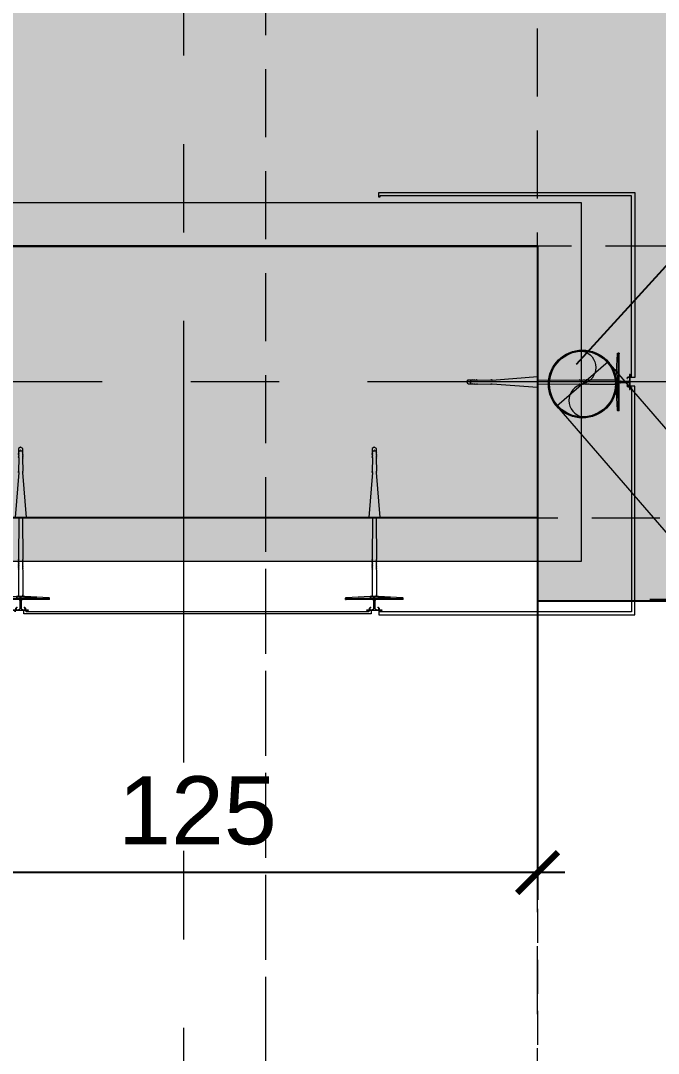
# Model space of a CAD drawing. Header units: centimetres. Extents: x 86156 to 91557, y -55119 to -48172.
# Drawn here: x 90288.8 to 90405.9, y -52205.8 to -52015.9 of the extents above; entities that cross this region are included whole.
import ezdxf

# ---------------------------------------------------------------- set-up
doc = ezdxf.new("R2010")
doc.units = ezdxf.units.CM
doc.header["$LTSCALE"] = 50
doc.header["$MEASUREMENT"] = 0
for name, pattern in [('AUSGEZOGEN', [0]), ('AXES', [2, 1.25, -0.25, 0.25, -0.25]), ('CACHE', [0.375, 0.25, -0.125]), ('CACHE2', [4.7625, 3.175, -1.5875]), ('CONTINU', [0]), ('CORNER', [20, 0, -20])]:
    doc.linetypes.add(name, pattern=pattern)
doc.layers.get('0').update_dxf_attribs({"color": 8})
for name, color, linetype, lineweight in [('ACITOP', 214, 'Continuous', 18), ('BETON CACHE', 4, 'CACHE', 5), ('BETON HACHURE', 253, 'Continuous', 13), ('ISOLATION', 252, 'Continuous', 0), ('MACONNERIE COUPE', 7, 'Continuous', 30), ('mobilimi', 8, 'Continuous', 9), ('WD_Corner', 154, 'Continuous', 5), ('WD_Dowel', 154, 'Continuous', 5), ('WD_Text_Legende', 154, 'AUSGEZOGEN', 5), ('WINDOWS', 21, 'Continuous', 5)]:
    doc.layers.add(name, color=color, linetype=linetype, lineweight=lineweight)
for name, color, linetype in [('AXES', 10, 'AXES'), ('BETON COUPE', 3, 'CONTINU'), ('BETON TRAME', 252, 'Continuous'), ('BORD', 5, 'Continuous'), ('COTE 50ème', 1, 'Continuous'), ('TEXTE', 7, 'Continuous')]:
    doc.layers.add(name, color=color, linetype=linetype)
doc.layers.add('FMULT', color=150, linetype='Continuous', plot=False)
doc.layers.add('WD_Assist1', color=6, linetype='CORNER', lineweight=0, plot=False)
doc.styles.add('RS_TXT_50', font='arial.ttf', dxfattribs={"height": 12.5})
doc.dimstyles.new('ISO-25', dxfattribs={"dimtxt": 2.5, "dimasz": 2.5, "dimexe": 1.25, "dimexo": 0.625, "dimtad": 1, "dimtxsty": 'Standard', "dimcen": 2.5, "dimadec": 0, "dimazin": 0, "dimtfac": 1, "dimtmove": 0, "dimatfit": 3, "dimfxl": 1, "dimarcsym": 0})
doc.dimstyles.new('RS_50CM_LINEAIRE', dxfattribs={"dimscale": 5, "dimtxt": 12.5, "dimasz": 1.5, "dimexe": 1, "dimexo": 2.5, "dimgap": 1, "dimtad": 1, "dimdec": 1, "dimrnd": 0.5, "dimdsep": 46, "dimtxsty": 'RS_TXT_50', "dimblk1": 'ARCHTICK', "dimblk2": 'ARCHTICK', "dimsah": 1, "dimcen": 2.5, "dimdle": 1, "dimclrt": 4, "dimadec": 0, "dimazin": 2, "dimtfac": 1, "dimtdec": 1, "dimtix": 1, "dimtmove": 2, "dimatfit": 3, "dimfxl": 1, "dimtolj": 1, "dimtzin": 0, "dimarcsym": 0})

# ---------------------------------------------------------------- blocks, each defined once
blk = doc.blocks.new('A$Ccef6f35f')
at = {"layer": 'AXES', "lineweight": 5, "ltscale": 1.3}
for p, q in [((2040, -4150), (2040, -1058.41)), ((3195, -1220), (-1985, -1220))]:
    blk.add_line(p, q, dxfattribs=at)
blk = doc.blocks.new('ankeri')
at = {"layer": 'WD_Assist1'}
for p, q in [((-2.32, 5.2), (-2.54, 0.59)), ((-2.22, 5.3), (-2.32, 5.2)), ((-2, 5.3), (-2.22, 5.3)), ((-2, -5.3), (-2, 5.3)), ((-29.75, 0.39), (-30, 0)), ((-30, 0), (-29.75, -0.39)), ((-2.76, 0.39), (-29.75, 0.39)), ((-2.54, 0.59), (-2.76, 0.39)), ((-29.75, -0.39), (-2.76, -0.39)), ((-2.76, -0.39), (-2.54, -0.59)), ((-2.54, -0.59), (-2.32, -5.2)), ((-2.32, -5.2), (-2.22, -5.3)), ((-2.22, -5.3), (-2, -5.3))]:
    blk.add_line(p, q, dxfattribs=at)
at = {"layer": 'WD_Corner', "lineweight": 5}
blk.add_lwpolyline([(-2, 0.1), (-1.85, 0.1, -1), (-1.75, 0.1), (-0.25, 0.1, 0.185242), (-0.1, 0.55), (-0.1, 0.72), (-0.15, 0.73), (-0.15, 0.74), (-0.1, 0.75), (-0.1, 0.85), (-0.3, 0.85), (-0.3, 0.8), (-0.32, 0.8), (-0.33, 0.85), (-0.38, 0.85), (-0.5, 0.73), (-0.47, 0.68), (-0.48, 0.68), (-0.53, 0.7), (-0.54, 0.69), (-0.51, 0.65), (-0.54, 0.62), (-0.61, 0.69), (-0.4, 0.9), (-0.1, 0.9), (-0.1, 1.4), (0, 1.4), (0.05, 1.2), (0, 1.2), (0.05, 1.1), (0, 1.1), (0.25, 1), (0, 1), (0, -1), (0.25, -1), (0, -1.1), (0.05, -1.1), (0, -1.2), (0.05, -1.2), (0, -1.4), (-0.1, -1.4), (-0.1, -0.9), (-0.4, -0.9), (-0.61, -0.69), (-0.54, -0.62), (-0.51, -0.65), (-0.54, -0.69), (-0.53, -0.7), (-0.48, -0.68), (-0.47, -0.68), (-0.5, -0.73), (-0.38, -0.85), (-0.33, -0.85), (-0.32, -0.8), (-0.3, -0.8), (-0.3, -0.85), (-0.1, -0.85), (-0.1, -0.75), (-0.15, -0.74), (-0.15, -0.73), (-0.1, -0.72), (-0.1, -0.55, 0.185242), (-0.25, -0.1), (-1.75, -0.1, -1), (-1.85, -0.1), (-2, -0.1)], format="xyb", close=True, dxfattribs=at)
at = {"layer": 'WD_Dowel'}
for p, q in [((-2.32, 5.2), (-2.54, 0.74)), ((-2, 5.3), (-2.22, 5.3)), ((-2.11, 5.3), (-2.11, -5.3)), ((-2, 5.3), (-2, -5.3)), ((-2.11, 2.94), (-2.32, 2.94)), ((-2.32, 2.94), (-2.32, 0.74)), ((-29.75, 0.39), (-30, 0)), ((-30, 0), (-29.75, -0.39)), ((-28.88, 0.39), (-29.75, 0.39)), ((-29.47, 0.05), (-29.25, 0.09)), ((-29.47, 0.05), (-29.47, -0.05)), ((-29.25, 0.29), (-29.04, 0.37)), ((-29.25, 0.29), (-29.25, -0.29)), ((-28.88, 0.39), (-29.04, 0.34)), ((-29.04, 0.34), (-29.04, 0.37)), ((-28.82, 0.39), (-28.88, 0.39)), ((-28.82, 0.39), (-28.82, 0.34)), ((-28.82, 0.34), (-28.66, 0.39)), ((-28.61, 0.39), (-28.66, 0.39)), ((-28.61, 0.39), (-28.66, 0.39)), ((-28.61, 0.39), (-28.61, 0.34)), ((-28.61, 0.34), (-28.44, 0.39)), ((-28.39, 0.39), (-28.44, 0.39)), ((-28.39, 0.39), (-28.39, 0.34)), ((-28.39, 0.34), (-28.23, 0.39)), ((-28.17, 0.39), (-28.23, 0.39)), ((-28.17, 0.39), (-28.17, 0.34)), ((-28.17, 0.34), (-28.01, 0.39)), ((-27.96, 0.39), (-28.01, 0.39)), ((-27.96, 0.39), (-27.96, 0.34)), ((-27.96, 0.34), (-25.61, 0.39)), ((-25.56, 0.39), (-25.61, 0.39)), ((-25.56, 0.39), (-25.56, 0.34)), ((-25.56, 0.34), (-25.4, 0.39)), ((-25.34, 0.39), (-25.4, 0.39)), ((-25.34, 0.34), (-17.05, 0.99)), ((-25.34, 0.39), (-25.34, 0.34)), ((-17, 0.99), (-17.05, 0.99)), ((-17, 0.99), (-17, 0.34)), ((-17, 0.34), (-9.36, 0.39)), ((-9.3, 0.39), (-9.36, 0.39)), ((-9.3, 0.39), (-9.3, 0.34)), ((-9.3, 0.34), (-9.14, 0.39)), ((-9.09, 0.39), (-9.14, 0.39)), ((-9.09, 0.39), (-9.09, 0.34)), ((-9.09, 0.34), (-8.93, 0.39)), ((-8.87, 0.39), (-8.93, 0.39)), ((-8.87, 0.39), (-8.87, 0.34)), ((-8.87, 0.34), (-8.71, 0.39)), ((-8.66, 0.39), (-8.71, 0.39)), ((-8.66, 0.39), (-8.66, 0.34)), ((-8.66, 0.34), (-8.5, 0.39)), ((-8.44, 0.39), (-8.5, 0.39)), ((-8.44, 0.39), (-8.44, 0.34)), ((-8.44, 0.34), (-8.28, 0.39)), ((-8.23, 0.39), (-8.28, 0.39)), ((-8.23, 0.39), (-8.23, 0.34)), ((-8.23, 0.34), (-8.06, 0.39)), ((-8.01, 0.39), (-8.06, 0.39)), ((-8.01, 0.39), (-8.01, 0.34)), ((-8.01, 0.34), (-7.85, 0.39)), ((-7.79, 0.39), (-7.85, 0.39)), ((-7.79, 0.39), (-7.79, 0.34)), ((-7.79, 0.34), (-7.63, 0.39)), ((-7.58, 0.39), (-7.63, 0.39)), ((-7.58, 0.39), (-7.58, 0.34)), ((-7.58, 0.34), (-7.42, 0.39)), ((-7.42, 0.39), (-2.76, 0.39)), ((-2.54, 0.74), (-2.54, -0.74)), ((-2.54, 0.74), (-2.11, 0.74)), ((-2.11, 0.1), (-2.54, 0.1)), ((-2.32, 0.1), (-2.32, 0.74)), ((-29.75, -0.39), (-28.88, -0.39)), ((-29.25, -0.1), (-29.47, -0.05)), ((-29.25, -0.29), (-29.04, -0.37)), ((-29.04, -0.37), (-29.04, -0.34)), ((-29.04, -0.34), (-28.88, -0.39)), ((-28.82, -0.39), (-28.88, -0.39)), ((-28.82, -0.39), (-28.82, -0.34)), ((-28.82, -0.34), (-28.66, -0.39)), ((-28.61, -0.39), (-28.66, -0.39)), ((-28.61, -0.39), (-28.61, -0.34)), ((-28.61, -0.34), (-28.44, -0.39)), ((-28.39, -0.39), (-28.44, -0.39)), ((-28.39, -0.39), (-28.39, -0.34)), ((-28.39, -0.34), (-28.23, -0.39)), ((-28.17, -0.39), (-28.23, -0.39)), ((-28.17, -0.39), (-28.17, -0.34)), ((-28.17, -0.34), (-28.01, -0.39)), ((-27.96, -0.39), (-28.01, -0.39)), ((-27.96, -0.39), (-27.96, -0.34)), ((-27.96, -0.34), (-25.61, -0.39)), ((-25.56, -0.39), (-25.61, -0.39)), ((-25.56, -0.39), (-25.56, -0.34)), ((-25.56, -0.34), (-25.4, -0.39)), ((-25.34, -0.39), (-25.4, -0.39)), ((-25.34, -0.39), (-25.34, -0.34)), ((-25.34, -0.34), (-17.05, -0.99)), ((-17, -0.99), (-17.05, -0.99)), ((-17, -0.99), (-17, -0.34)), ((-17, -0.34), (-9.36, -0.39)), ((-9.3, -0.39), (-9.36, -0.39)), ((-9.3, -0.39), (-9.3, -0.34)), ((-9.3, -0.34), (-9.14, -0.39)), ((-9.09, -0.39), (-9.14, -0.39)), ((-9.09, -0.39), (-9.09, -0.34)), ((-9.09, -0.34), (-8.93, -0.39)), ((-8.87, -0.39), (-8.93, -0.39)), ((-8.87, -0.39), (-8.87, -0.34)), ((-8.87, -0.34), (-8.71, -0.39)), ((-8.66, -0.39), (-8.71, -0.39)), ((-8.66, -0.39), (-8.66, -0.34)), ((-8.66, -0.34), (-8.5, -0.39)), ((-8.44, -0.39), (-8.5, -0.39)), ((-8.44, -0.39), (-8.44, -0.34)), ((-8.44, -0.34), (-8.28, -0.39)), ((-8.23, -0.39), (-8.28, -0.39)), ((-8.23, -0.39), (-8.23, -0.34)), ((-8.23, -0.34), (-8.06, -0.39)), ((-8.01, -0.39), (-8.06, -0.39)), ((-8.01, -0.39), (-8.01, -0.34)), ((-8.01, -0.34), (-7.85, -0.39)), ((-7.79, -0.39), (-7.85, -0.39)), ((-7.79, -0.39), (-7.79, -0.34)), ((-7.79, -0.34), (-7.63, -0.39)), ((-7.58, -0.39), (-7.63, -0.39)), ((-7.58, -0.39), (-7.58, -0.34)), ((-7.58, -0.34), (-7.42, -0.39)), ((-7.42, -0.39), (-2.76, -0.39)), ((-2.11, -0.1), (-2.54, -0.1)), ((-2.54, -0.74), (-2.11, -0.74)), ((-2.54, -0.74), (-2.32, -5.2)), ((-2.32, -0.74), (-2.32, -0.1)), ((-2.22, -2.94), (-2.32, -0.74)), ((-2.11, -2.94), (-2.22, -2.94)), ((-2, -5.3), (-2.22, -5.3))]:
    blk.add_line(p, q, dxfattribs=at)
for centre, major_axis, start_param, end_param in [((-2.22, 5.2), (0.108, 0), 1.570796, 3.141593), ((-2.76, 0.59), (0.216, 0), -1.570795, 0), ((-2.76, -0.59), (-0.216, 0), 3.141593, 4.712389), ((-2.22, -5.2), (0.108, 0), 3.141593, 4.712389)]:
    blk.add_ellipse(centre, major_axis=major_axis, ratio=0.909091, start_param=start_param, end_param=end_param, dxfattribs=at)
blk = doc.blocks.new('A$C2225a440')
at = {"layer": 'ACITOP', "ltscale": 0.5, "true_color": 0x2776bb, "transparency": 33554559}
h = blk.add_hatch(color=152, dxfattribs=at)
h.dxf.hatch_style = 1
h.paths.add_polyline_path([(0, 6.05, 0.414214), (-6.05, 0, 0.414214), (0, -6.05, -0.823148), (0, 0, 0.810651)])
at = {"layer": 'ACITOP', "ltscale": 0.5}
blk.add_lwpolyline([(0, 6.05, -0.810651), (0, 0, 0.823148), (0, -6.05)], format="xyb", dxfattribs=at)
for radius in [6.25, 6.05]:
    blk.add_circle((0, 0), radius, dxfattribs=at)
blk = doc.blocks.new('_ArchTick')
at = {"color": 0, "linetype": 'ByBlock', "const_width": 0.15}
blk.add_lwpolyline([(-0.5, -0.5), (0.5, 0.5)], dxfattribs=at)
blk = doc.blocks.new('*D1674')
at = {"layer": 'COTE 50ème', "color": 0, "lineweight": -2, "ltscale": 0.5, "transparency": 16777216}
for p, q in [((90258.76, -52119.87), (90258.76, -52177.59)), ((90383.75, -52119.87), (90383.75, -52177.59)), ((90388.75, -52172.59), (90253.76, -52172.59))]:
    blk.add_line(p, q, dxfattribs=at)
at = {"layer": 'Defpoints', "color": 0, "ltscale": 0.5, "transparency": 16777216}
for p in [(90258.76, -52107.37), (90383.75, -52107.37), (90258.76, -52172.59)]:
    blk.add_point(p, dxfattribs=at)
at = {"layer": 'COTE 50ème', "color": 0, "lineweight": -2, "ltscale": 0.5, "transparency": 16777216, "xscale": 7.5, "yscale": 7.5, "zscale": 7.5, "rotation": 180}
blk.add_blockref('_ArchTick', (90258.76, -52172.59), dxfattribs=at)
at = {"layer": 'COTE 50ème', "color": 0, "lineweight": -2, "ltscale": 0.5, "transparency": 16777216, "xscale": 7.5, "yscale": 7.5, "zscale": 7.5}
blk.add_blockref('_ArchTick', (90383.75, -52172.59), dxfattribs=at)
at = {"layer": 'COTE 50ème', "color": 4, "ltscale": 0.5, "transparency": 16777216, "insert": (90321.25, -52161.21), "char_height": 12.5, "attachment_point": 5, "style": 'RS_TXT_50'}
blk.add_mtext('\\A1;125', dxfattribs=at)

msp = doc.modelspace()

# ---------------------------------------------------------------- hatches: boundary and pattern name
at = {"layer": 'BETON HACHURE', "ltscale": 0.5, "transparency": 33554559}
h = msp.add_hatch(color=256, dxfattribs=at)
h.dxf.hatch_style = 1
h.paths.add_polyline_path([(89857.95, -49968.55), (89601.54, -49712.14), (89017.58, -49863.16), (88999.75, -49863.16), (88314.75, -49713.17), (88293.27, -49713.16), (87031.8, -49846.89), (86857.57, -50021.45), (86757.23, -51272.48), (86839.4, -52045.38), (86669.47, -52571.17), (86746.67, -53900.72), (86983.5, -54130.12), (88279.55, -54131.55), (88279.55, -54261.56), (89504.55, -54261.56), (89504.55, -54401.56), (90492.95, -54401.56), (90492.95, -51921.06), (89857.95, -51772.6)])
h.paths.add_polyline_path([(89837.95, -51788.46), (90472.95, -51936.92), (90472.95, -54381.56), (89524.55, -54381.56), (89524.55, -54241.56), (88299.55, -54241.56), (88299.55, -54111.57), (86991.6, -54110.13), (86766.18, -53891.78), (86689.65, -52573.76), (86859.73, -52047.49), (86777.31, -51272.22), (86876.91, -50030.38), (87040.95, -49866.03), (88294.32, -49733.16), (88312.58, -49733.17), (88997.58, -49883.16), (89020.13, -49883.16), (89595.48, -49734.36), (89837.95, -49976.84)], flags=16)
at = {"layer": 'BETON TRAME', "transparency": 33554559}
h = msp.add_hatch(color=256, dxfattribs=at)
h.dxf.hatch_style = 1
h.paths.add_polyline_path([(89053.76, -52797.36), (89018.76, -52797.36), (89018.76, -53447.36), (89053.76, -53447.36), (89053.76, -53272.36), (89513.76, -53272.36), (89513.76, -53447.36), (89548.76, -53447.36), (89548.76, -52797.36), (89513.76, -52797.36), (89513.76, -53232.36), (89303.76, -53232.36), (89303.76, -52902.36), (89263.76, -52902.36), (89263.76, -53232.36), (89053.76, -53232.36)])
h.paths.add_polyline_path([(88183.76, -54122.36), (88183.76, -54072.36), (88333.76, -54072.36), (88333.76, -54122.36)])
h.paths.add_polyline_path([(88903.76, -54122.36), (88903.76, -54072.36), (89053.76, -54072.36), (89053.76, -54122.36)])
h.paths.add_polyline_path([(89513.76, -54122.36), (89513.76, -54072.36), (89663.76, -54072.36), (89663.76, -54122.36)])
h.paths.add_polyline_path([(90233.76, -54122.36), (90233.76, -54072.36), (90383.76, -54072.36), (90383.76, -54122.36)])
h.paths.add_polyline_path([(90233.76, -53447.36), (90233.76, -53397.36), (90383.76, -53397.36), (90383.76, -53447.36)])
h.paths.add_polyline_path([(88183.76, -53447.36), (88183.76, -53397.36), (88333.76, -53397.36), (88333.76, -53447.36)])
h.paths.add_polyline_path([(88183.76, -52847.36), (88183.76, -52797.36), (88318.76, -52797.36), (88318.76, -52847.36)])
h.paths.add_polyline_path([(90233.76, -52847.36), (90233.76, -52797.36), (90383.76, -52797.36), (90383.76, -52847.36)])
h.paths.add_polyline_path([(90233.76, -52107.36), (90233.76, -52057.36), (90383.76, -52057.36), (90383.76, -52107.36)])
h.paths.add_polyline_path([(88333.76, -52057.36), (88333.76, -52107.36), (88183.76, -52107.36), (88183.76, -52057.36)])
h.paths.add_polyline_path([(88998.76, -52107.36), (88998.76, -52057.36), (89123.76, -52057.36), (89123.76, -52107.36)])
h.paths.add_polyline_path([(89443.76, -52107.36), (89443.76, -52057.36), (89568.76, -52057.36), (89568.76, -52107.36)])
h.paths.add_polyline_path([(89418.76, -52057.36), (89443.76, -52057.36), (89443.76, -52562.36), (89418.76, -52562.36)])
h.paths.add_polyline_path([(89123.76, -52057.36), (89148.76, -52057.36), (89148.76, -52562.36), (89123.76, -52562.36)])
at = {"layer": 'ISOLATION', "transparency": 33554687}
h = msp.add_hatch(dxfattribs=at)
h.set_pattern_fill('INSUL', color=256, scale=10, angle=45)
h.set_pattern_definition([(45, (-1034.999, 6600.286), (-2.65165043, 2.65165043), []), (45, (-1035.8827, 6601.17), (-2.65165043, 2.65165043), [1.25, -1.25]), (45, (-1036.7666, 6602.0538), (-2.65165043, 2.65165043), [1.25, -1.25])])
h.paths.add_polyline_path([(90391.75, -52049.36), (90391.75, -52115.36), (90266.76, -52115.36), (90266.76, -52154.25), (90258.76, -52154.25), (90258.76, -52107.36), (90383.76, -52107.36), (90383.76, -52057.36), (89398.76, -52057.36), (89398.76, -52049.36)])
at = {"layer": 'mobilimi', "lineweight": 5, "ltscale": 2, "true_color": 0x58ba48, "transparency": 33554559}
h = msp.add_hatch(color=85, dxfattribs=at)
h.dxf.hatch_style = 1
h.paths.add_polyline_path([(90383.75, -52057.37), (90383.75, -52122.59), (90480.95, -52122.59), (90480.95, -51930.58), (89850.75, -51783.24), (89850.75, -52057.37)])
at = {"layer": 'WINDOWS'}
h = msp.add_hatch(color=140, dxfattribs=at)
h.dxf.hatch_style = 1
h.paths.add_polyline_path([(89018.83, -49872.96), (88998.69, -49872.96), (88313.69, -49722.97), (88293.78, -49722.96), (87036.29, -49856.27), (86867.05, -50025.82), (86767.07, -51272.35), (86849.36, -52046.42), (86679.36, -52572.44), (86756.23, -53896.34), (86987.47, -54120.32), (88289.35, -54121.76), (88289.35, -54251.76), (89514.35, -54251.76), (89514.35, -54391.76), (90483.15, -54391.76), (90483.15, -51928.83), (89848.15, -51780.37), (89848.15, -49972.61), (89598.57, -49723.03)])
h.paths.add_polyline_path([(89597.96, -49725.25), (89846.15, -49973.44), (89846.15, -51781.96), (90481.15, -51930.42), (90481.15, -54389.76), (89516.35, -54389.76), (89516.35, -54249.76), (88291.35, -54249.76), (88291.35, -54119.77), (86988.28, -54118.32), (86758.18, -53895.45), (86681.38, -52572.7), (86851.4, -52046.63), (86769.08, -51272.33), (86868.98, -50026.72), (87037.2, -49858.18), (88293.89, -49724.96), (88313.47, -49724.97), (88998.47, -49874.96), (89019.08, -49874.96)], flags=16)

# ---------------------------------------------------------------- linework, layer by layer
at = {"layer": 'ACITOP', "ltscale": 0.5}
msp.add_lwpolyline([(90487.14, -52202.3), (90496.6, -52194.12), (90396.73, -52078.65), (90387.28, -52086.83)], close=True, dxfattribs=at)
at = {"layer": 'BETON CACHE'}
for points in [[(90333.75, -54392.37), (90383.75, -54392.37), (90383.75, -51912.37), (90333.75, -51912.37)], [(86849.95, -52107.37), (90483.75, -52107.37), (90483.75, -52057.37), (86849.95, -52057.37)]]:
    msp.add_lwpolyline(points, close=True, dxfattribs=at)
at = {"layer": 'BETON CACHE', "lineweight": 5, "ltscale": 0.5}
for points in [[(90383.76, -54122.36), (88183.76, -54122.36), (88183.76, -52057.36), (90383.76, -52057.36)], [(90333.76, -54072.36), (88233.76, -54072.36), (88233.76, -52107.36), (90333.76, -52107.36)]]:
    msp.add_lwpolyline(points, close=True, dxfattribs=at)
at = {"layer": 'BETON COUPE'}
msp.add_lwpolyline([(90233.76, -52107.36), (90233.76, -52057.36), (90383.76, -52057.36), (90383.76, -52107.36)], close=True, dxfattribs=at)
at = {"layer": 'BORD', "color": 2, "linetype": 'CACHE2', "lineweight": 5, "ltscale": 0.5}
msp.add_lwpolyline([(90383.76, -53782.37), (90383.76, -52462.37), (90483.76, -52462.37), (90483.76, -52122.37), (90383.76, -52122.37), (90383.76, -52057.37), (88183.76, -52057.37), (88183.76, -52088.99), (87758.76, -52088.99), (87758.76, -53342.47)], dxfattribs=at)
at = {"layer": 'FMULT', "ltscale": 0.5}
msp.add_lwpolyline([(90383.75, -52057.37), (90383.75, -52122.59), (90480.95, -52122.59), (90480.95, -51930.58), (89850.75, -51783.24), (89850.75, -52057.37)], close=True, dxfattribs=at)
at = {"layer": 'ISOLATION', "lineweight": 5, "ltscale": 0.5}
msp.add_lwpolyline([(90391.75, -52049.36), (90391.75, -52115.36), (90266.76, -52115.36), (90266.76, -52154.25), (90258.76, -52154.25), (90258.76, -52107.36), (90383.76, -52107.36), (90383.76, -52057.36), (89398.76, -52057.36), (89398.76, -52049.36)], close=True, dxfattribs=at)
at = {"layer": 'WD_Corner', "lineweight": 5, "ltscale": 0.5}
for points in [[(90400.76, -52081.36), (90401.01, -52081.36), (90401.01, -52048.11), (90354.75, -52048.11), (90354.75, -52048.36), (90354.55, -52048.36), (90354.55, -52047.51), (90401.61, -52047.51), (90401.61, -52081.56), (90400.76, -52081.56)], [(90400.76, -52083.36), (90401.01, -52083.36), (90401.01, -52124.61), (90354.75, -52124.61), (90354.75, -52124.36), (90354.55, -52124.36), (90354.55, -52125.21), (90401.61, -52125.21), (90401.61, -52083.16), (90400.76, -52083.16)]]:
    msp.add_lwpolyline(points, close=True, dxfattribs=at)
for points in [[(90353.15, -52124.36), (90353.15, -52125.01), (90289.35, -52125.01), (90289.35, -52124.36)], [(90352.75, -52124.36), (90352.75, -52124.61), (90289.75, -52124.61), (90289.75, -52124.36)]]:
    msp.add_lwpolyline(points, dxfattribs=at)

# ---------------------------------------------------------------- block references
at = {"layer": 'ACITOP', "ltscale": 0.5}
msp.add_blockref('A$C2225a440', (90392, -52082.74), dxfattribs=at)
at = {"layer": 'MACONNERIE COUPE', "lineweight": 5, "ltscale": 0.5}
msp.add_blockref('A$Ccef6f35f', (88278.76, -50862.36), dxfattribs=at)
at = {"layer": 'WD_Text_Legende', "xscale": -1, "rotation": 180}
msp.add_blockref('ankeri', (90400.76, -52082.36), dxfattribs=at)
at = {"layer": 'WD_Text_Legende', "rotation": 270}
for p in [(90288.75, -52124.36), (90353.75, -52124.36)]:
    msp.add_blockref('ankeri', p, dxfattribs=at)

# ---------------------------------------------------------------- dimensions: what is measured, and where the dimension line sits
at = {"layer": 'COTE 50ème', "ltscale": 0.5}
dim = msp.add_linear_dim(base=(90258.76, -52172.59), p1=(90383.75, -52107.37), p2=(90258.76, -52107.37), dimstyle='RS_50CM_LINEAIRE', dxfattribs=at)
dim.commit()
dim.dimension.update_dxf_attribs({"geometry": '*D1674', "text_midpoint": (90321.25, -52161.21)})

# ---------------------------------------------------------------- leaders
at = {"layer": 'TEXTE', "color": 1, "linetype": 'ByBlock', "lineweight": 13}
msp.add_leader([(90390.92, -52079.06), (90428.96, -52037.29), (90476.67, -52037.29)], dimstyle='ISO-25', override={"dimasz": 20, "dimtad": 0}, dxfattribs=at)

doc.saveas('drawing.dxf')
